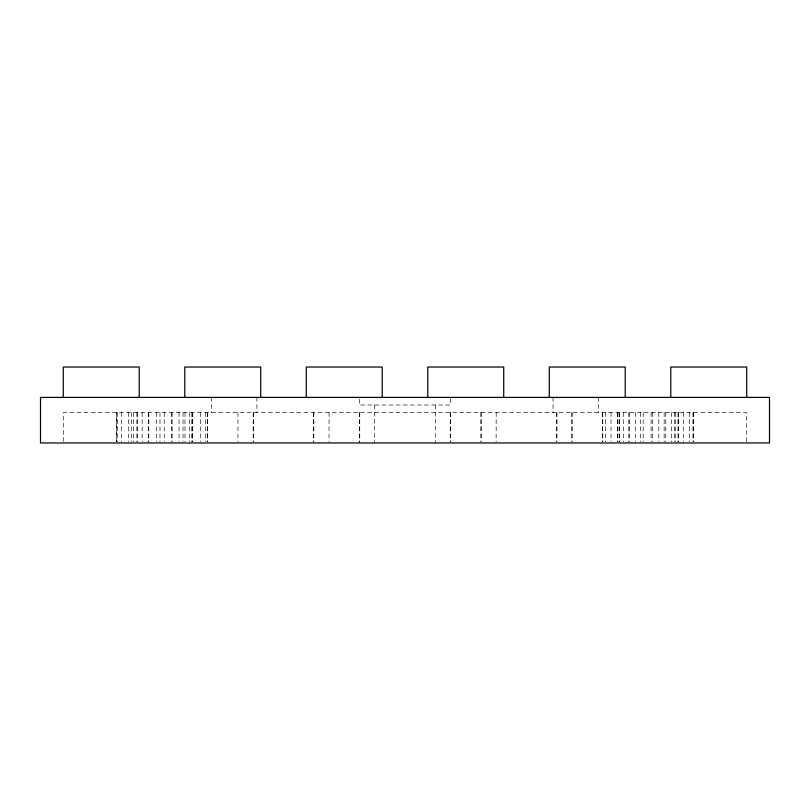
<?xml version="1.0" encoding="UTF-8"?>
<svg xmlns="http://www.w3.org/2000/svg" width="810" height="810" viewBox="0 0 810 810"><rect width="100%" height="100%" fill="white"/><g stroke="black" fill="none" stroke-linecap="round" stroke-linejoin="round"><path stroke-width="0.61" stroke-dasharray="4.05 3.04" d="M746.719 441.703L746.719 412.594L63.281 412.594L63.281 441.703M693.562 412.594L693.562 441.703M693.249 412.594L693.33 441.703M692.975 412.594L692.975 441.703M689.543 412.594L689.543 441.703M683.296 412.594L683.296 441.703M678.324 412.594L678.375 441.703M678.314 412.594L678.314 441.703M677.99 412.594L677.99 441.703M675.722 412.594L675.722 441.703M674.629 412.594L674.629 441.703M671.561 412.594L671.561 441.703M665.79 412.594L665.79 441.703M664.149 412.594L664.149 441.703M658.813 412.594L658.813 441.703M652.576 412.594L652.576 441.703M651.098 412.594L651.098 441.703M643.18 412.594L643.18 441.703M640.69 412.594L640.69 441.703M635.577 412.594L635.577 441.703M629.299 412.594L629.299 441.703M628.823 412.594L628.823 441.703M623.386 412.594L623.386 441.703M619.62 412.594L619.62 441.703M619.184 412.594L619.184 441.703M617.868 412.594L617.787 441.703M617.676 412.594L617.625 441.703M611.034 412.594L611.034 441.703M605.394 412.594L605.394 441.703M602.751 412.594L602.822 441.703M602.67 412.594L602.67 441.703M602.438 412.594L602.438 441.703M598.641 397.406L598.641 412.594M572.062 412.594L572.062 441.703M571.87 412.594L571.87 441.703M556.875 412.594L556.875 441.703M556.814 412.594L556.814 441.703M553.078 397.406L553.078 412.594M496.186 412.594L496.125 441.703M481.13 412.594L481.13 441.703M480.938 412.594L480.938 441.703M450.562 398.672L450.562 405L359.438 405L359.438 398.672M450.562 412.594L450.562 441.703M450.249 412.594L450.249 441.703M435.375 405L435.375 442.969M374.625 405L374.625 442.969M359.751 412.594L359.751 441.703M359.438 412.594L359.438 442.969M329.062 412.594L329.032 441.703M313.834 412.594L313.834 441.703M313.683 412.594L313.683 441.703M256.922 397.406L256.922 412.594M253.317 412.594L253.317 441.703M253.165 412.594L253.165 441.703M237.968 412.594L237.938 441.703M211.359 397.406L211.359 412.594M207.522 412.594L207.562 441.703M207.471 412.594L207.38 441.703M207.299 412.594L207.299 441.703M205.446 412.594L205.446 441.703M200.414 412.594L200.414 441.703M192.76 412.594L192.76 441.703M192.375 412.594L192.324 441.703M192.294 412.594L192.162 441.703M191.838 412.594L191.838 441.703M189.348 412.594L189.348 441.703M184.994 412.594L184.994 441.703M183.019 412.594L183.019 441.703M179.081 412.594L179.081 441.703M171.993 412.594L171.993 441.703M171.831 412.594L171.831 441.703M164.227 412.594L164.227 441.703M159.985 412.594L159.985 441.703M156.31 412.594L156.31 441.703M148.787 412.594L148.787 441.703M148.27 412.594L148.27 441.703M142.155 412.594L142.155 441.703M137.498 412.594L137.498 441.703M136.88 412.594L136.88 441.703M133.316 412.594L133.316 441.703M131.625 412.594L131.676 441.703M128.395 412.594L128.395 441.703M121.571 412.594L121.571 441.703M117.511 412.594L117.511 441.703M116.66 441.703L116.62 412.594L116.529 441.703"/><path stroke-width="1.21" d="M746.719 397.406L746.719 367.031L670.781 367.031L670.781 397.406M625.219 397.406L625.219 367.031L549.281 367.031L549.281 397.406M503.719 397.406L503.719 367.031L427.781 367.031L427.781 397.406M382.219 397.406L382.219 367.031L306.281 367.031L306.281 397.406M260.719 397.406L260.719 367.031L184.781 367.031L184.781 397.406M139.219 397.406L139.219 367.031L63.281 367.031L63.281 397.406M769.5 397.406L40.5 397.406L40.5 442.969L769.5 442.969L769.5 397.406"/></g></svg>
